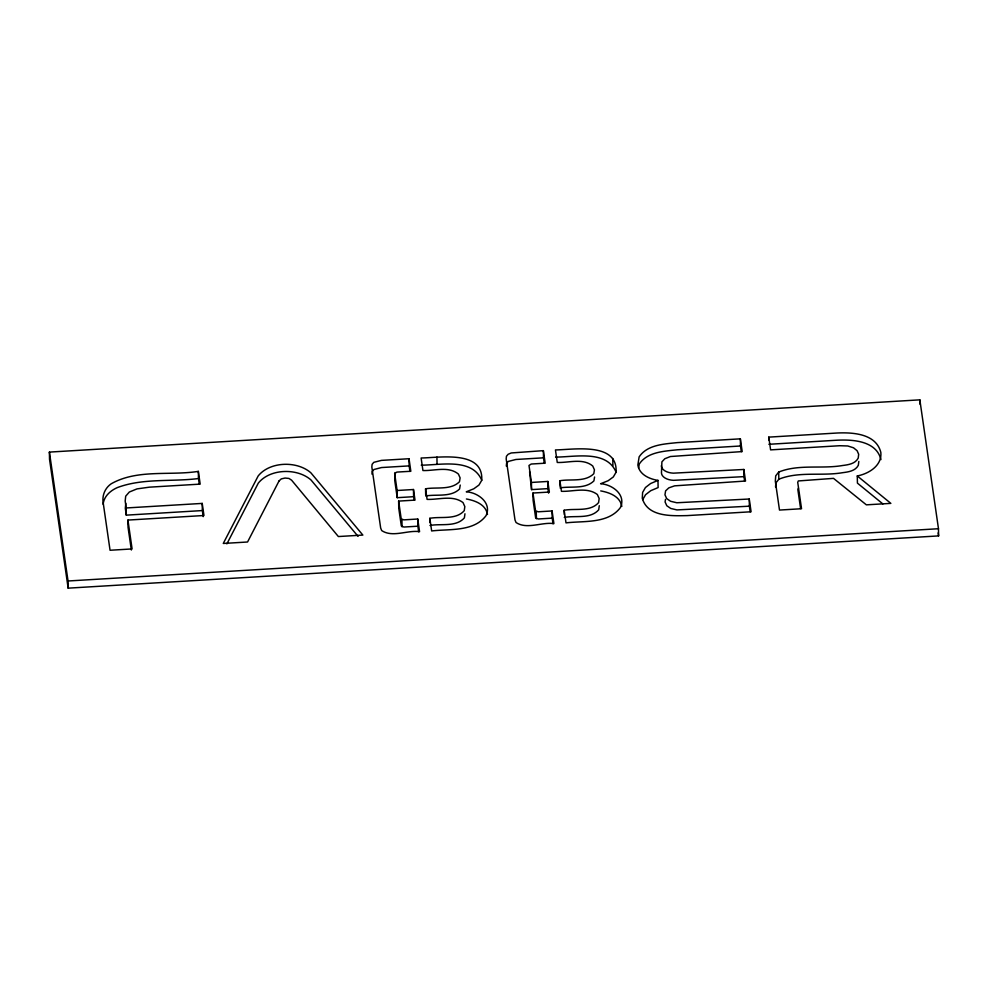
<?xml version="1.0" encoding="UTF-8"?>
<svg xmlns="http://www.w3.org/2000/svg" width="988" height="988" viewBox="0 0 988 988"><rect width="100%" height="100%" fill="white"/><g stroke="black" fill="none" stroke-linecap="round" stroke-linejoin="round"><path stroke-width="1.48" d="M425.569 488.801L427.1 499.385C438.783 499.829 452.8 494.815 463.014 502.571L464.829 506.609L464.237 510.697C455.851 520.194 440.944 516.23 429.829 518.305L431.657 530.951C449.676 528.802 473.795 531.989 486.096 515.575C492.024 502.818 477.883 492.469 466.274 491.802L473.771 488.813L478.958 485.046L481.736 480.329C483.663 449.935 439.512 457.728 421.123 458L422.926 470.535C434.448 470.98 448.564 465.891 458.407 474.067L460.112 477.896L459.445 481.798C450.689 490.381 436.573 486.874 425.569 488.801L425.667 494.531M559.912 480.736L561.443 491.32C573.114 491.765 587.131 486.751 597.357 494.506L599.16 498.545L598.58 502.633C590.194 512.13 575.275 508.165 564.173 510.24L566.001 522.874C584.019 520.738 608.126 523.924 620.439 507.511C626.355 494.753 612.227 484.404 600.605 483.737L608.114 480.748L613.289 476.982L616.067 472.264C617.994 441.871 573.843 449.664 555.454 449.935L557.269 462.47C568.779 462.915 582.895 457.827 592.738 466.003L594.443 469.831L593.788 473.734C585.032 482.317 570.916 478.81 559.912 480.736L560.011 486.466M775.543 487.035L775.852 483.009L778.828 479.229C798.847 471.091 821.794 476.302 842.715 472.672C848.457 471.943 855.349 471.004 858.325 465.299L858.807 461.458M125.822 503.337L125.303 508.227L126.303 515.143L202.342 510.574L203.219 516.625M371.957 474.117L372.241 471.486L373.933 469.51L381.566 467.546L409.156 465.891L409.958 471.461M506.301 466.052L506.572 463.409L508.277 461.433L515.909 459.482L543.486 457.827L544.302 463.397M464.953 513.772L464.372 517.873C455.987 527.37 441.068 523.405 429.965 525.468M599.284 505.708L598.703 509.808C590.318 519.305 575.411 515.341 564.296 517.403M744.594 480.971L743.976 476.636L673.446 480.329A13.338 7.731 -1 0 1 661.454 472.869L661.898 461.853L664.838 458.728L670.457 456.518L742.198 451.578L740.358 438.833L677.212 442.624C664.01 444.057 647.276 444.699 639.125 456.901L637.853 465.039C639.384 474.685 649.375 478.97 657.983 480.403L658.107 487.578L650.734 490.703L645.572 494.704L642.743 499.595M638.619 468.139L639.248 464.064C647.399 451.862 664.134 451.232 677.336 449.787L740.481 445.996L741.309 451.664M665.517 499.348L665.085 501.978L666.814 505.757L670.741 508.45L676.928 509.919L749.373 506.189L750.188 511.846M460.235 485.059L459.581 488.961C450.812 497.557 436.696 494.049 425.692 495.964M594.578 476.994L593.912 480.897C585.155 489.492 571.039 485.985 560.035 487.899M103.135 504.337C103.888 496.359 110.36 490.666 117.3 487.603C143.099 477.908 171.603 481.971 198.465 478.538L199.28 484.206M798.44 488.109L797.847 489.542L800.601 508.585M397.102 490.505L413.478 489.517L415.009 500.113L398.633 501.101L401.202 518.824L403.796 519.861L417.739 519.021L419.567 531.668C407.501 529.901 392.582 537.88 381.689 530.568L380.664 528.012L371.834 466.954L372.118 464.311L373.81 462.335L381.442 460.383L409.032 458.728L410.835 471.264L396.892 472.091L394.657 473.536L397.102 490.505L397.225 497.68L413.601 496.692L414.046 499.718M529.58 471.634L531.569 489.616L547.945 488.628L548.599 493.16M226.882 543.882L258.3 483.12C270.02 468.522 297.227 467.843 310.998 479.958L358.064 536.373M768.763 437.128L770.603 449.873L839.726 445.724L847.753 445.971L853.509 447.786L857.115 450.726L858.683 454.295L858.202 458.136C855.225 463.829 848.334 464.78 842.591 465.509C821.67 469.139 798.724 463.928 778.705 472.066L775.716 475.846L775.321 481.205L779.495 510.067L801.54 508.734L797.724 482.366L798.316 480.946L833.514 478.365L866.365 504.843L890.843 503.374L857.288 475.957C868.748 473.746 882.111 465.681 880.839 452.418C876.109 433.646 852.977 432.275 837.145 433.016L768.763 437.128L768.812 439.993M657.983 480.403L650.61 483.527L645.436 487.529L642.62 492.432L642.274 498.248C647.597 517.082 671.593 515.897 687.191 515.6L751.09 511.772L749.25 499.014L676.805 502.756L670.605 501.286L666.69 498.594L664.961 494.815L665.603 490.863L668.814 487.874L674.582 485.849L745.52 481.033L743.841 469.473L673.322 473.166A13.338 7.731 -1 0 1 661.33 465.706M49.4 452.096L919.84 399.844L938.477 528.728L938.6 535.904L68.16 588.156L49.524 459.272L49.4 452.096L68.036 580.993L68.16 588.156M198.341 471.375C169.775 475.895 137.418 468.892 111.187 483.799C105.16 487.936 102.011 495.272 103.147 502.484L110.051 550.254L132.096 548.933L127.921 520.071L203.96 515.514L202.219 503.411L126.168 507.968L125.18 501.052L125.698 496.174L129.329 492.024L136.986 488.899L149.361 487.17L200.181 484.12L198.341 471.375L198.465 478.538M543.363 450.651L511.253 452.961L508.141 454.27L506.449 456.246L506.177 458.889L514.995 519.947L516.032 522.504C526.925 529.815 541.832 521.837 553.91 523.603L552.082 510.957L538.139 511.796L535.533 510.759L532.977 493.037L549.353 492.049L547.821 481.452L531.445 482.44L528.988 465.471L531.235 464.027L545.178 463.199L543.363 450.651L543.486 457.827M421.246 465.163C440.475 465.163 472.215 457.679 481.761 480.267M555.577 457.098C574.818 457.098 606.546 449.614 616.104 472.202M768.886 444.291L837.268 440.191C853.113 439.45 876.245 440.821 880.963 459.581M418.677 531.816L417.875 526.196L403.919 527.036L401.326 525.986L398.757 508.264L398.633 501.101M553.021 523.751L552.206 518.132L538.262 518.972L535.657 517.922L533.1 500.2L532.977 493.037M68.036 580.993L938.477 528.728M600.729 490.913C609.522 492.506 620.155 496.421 621.823 506.424M466.398 498.977C475.179 500.57 485.812 504.485 487.479 514.489M882.877 503.929L857.423 483.132L857.288 475.957M938.168 532.865L938.6 535.904M397.225 497.68L394.78 480.711L395.114 472.536M131.342 550.02L128.045 527.246L127.921 520.071M919.84 399.844L919.914 404.141M778.705 472.066L778.828 479.229M749.25 499.014L749.373 506.189M743.841 469.473L743.976 476.636M740.358 438.833L740.481 445.996M612.782 458.481L612.906 465.644M564.173 510.24L564.247 514.538M552.082 510.957L552.206 518.132M547.821 481.452L547.945 488.628M536.274 511.611L536.398 518.774M531.445 482.44L531.569 489.616M436.931 457.049L437.054 464.212M429.829 518.305L429.904 522.603M417.739 519.021L417.875 526.196M413.478 489.517L413.601 496.692M409.032 458.728L409.156 465.891M401.931 519.676L402.054 526.851M202.219 503.411L202.342 510.574M126.168 507.968L126.303 515.143M279.061 480.909L247.556 542.004L223.276 543.462L258.177 475.957C269.897 461.359 297.104 460.667 310.862 472.795L362.843 535.076L338.365 536.546L291.584 480.168L288.928 478.439L285.05 478.044L281.308 478.896L279.061 480.909"/></g></svg>
